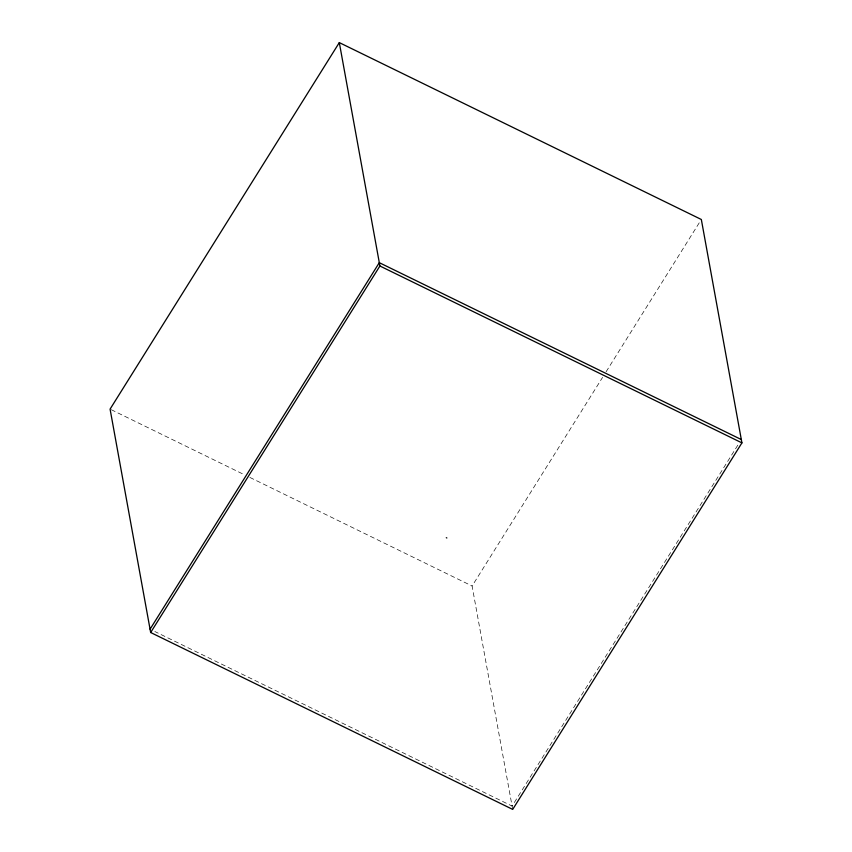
<?xml version="1.0" encoding="UTF-8"?>
<svg xmlns="http://www.w3.org/2000/svg" width="852" height="852" viewBox="0 0 852 852"><rect width="100%" height="100%" fill="white"/><g stroke="black" fill="none" stroke-linecap="round" stroke-linejoin="round"><path stroke-width="0.64" stroke-dasharray="4.26 3.19" d="M512.691 809.4L472.093 586.006L602.588 377.372M606.113 371.738L699.918 221.744M737.8 445.191L512.095 806.077L154.851 631.534M111.271 409.705L245.088 475.086M249.87 477.429L472.093 586.006"/><path stroke-width="1.28" d="M339.309 42.6L110.078 409.12L150.666 632.514L512.691 809.4L741.922 442.88L701.334 219.486L339.309 42.6L379.907 265.994L150.666 632.514M150.069 629.191L379.3 262.672L741.325 439.557M379.907 265.994L741.922 442.88M446.299 537.697L446.863 537.974"/></g></svg>
